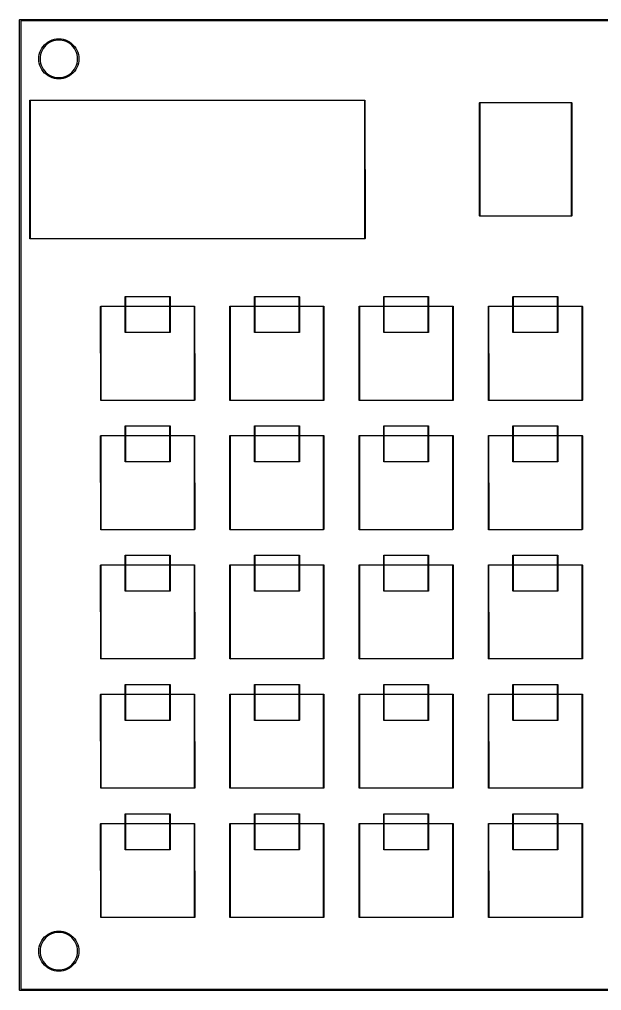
# Model space of a CAD drawing. Extents: x 20 to 201, y -170 to -20.
# Drawn here: x 20.4 to 110.5, y -169.8 to -19.6 of the extents above; entities that cross this region are included whole.
import ezdxf

# ---------------------------------------------------------------- set-up
doc = ezdxf.new("R2010")
doc.units = 0
doc.layers.add('BLACK', color=7, linetype='CONTINUOUS')

msp = doc.modelspace()

# ---------------------------------------------------------------- linework, layer by layer
at = {"layer": 'BLACK', "linetype": 'CONTINUOUS'}
for p, q in [((20.4, -19.67), (20.401921, -19.650491)), ((20.401921, -169.650491), (20.4, -19.67)), ((20.401921, -19.650491), (20.416853, -19.614443)), ((20.416853, -19.614443), (20.444443, -19.586853)), ((20.444443, -19.586853), (20.480491, -19.571921)), ((20.480491, -19.571921), (200.5, -19.57)), ((200.400001, -19.76808), (20.59808, -19.769998)), ((20.59808, -19.769998), (20.599998, -169.571919)), ((23.706997, -24.32496), (23.875155, -24.020701)), ((23.875155, -24.020701), (24.076322, -23.737182)), ((24.274706, -23.802757), (24.072979, -24.073723)), ((24.076322, -23.737182), (24.307969, -23.477969)), ((24.506526, -23.557041), (24.274706, -23.802757)), ((24.307969, -23.477969), (24.567182, -23.246322)), ((24.765305, -23.3399), (24.506526, -23.557041)), ((24.567182, -23.246322), (24.850701, -23.045155)), ((25.047542, -23.15427), (24.765305, -23.3399)), ((24.850701, -23.045155), (25.15496, -22.876997)), ((25.349422, -23.00266), (25.047542, -23.15427)), ((25.15496, -22.876997), (25.476135, -22.743962)), ((25.666861, -22.887122), (25.349422, -23.00266)), ((25.476135, -22.743962), (25.810185, -22.647723)), ((25.995567, -22.809217), (25.666861, -22.887122)), ((25.810185, -22.647723), (26.15291, -22.589492)), ((26.331094, -22.77), (25.995567, -22.809217)), ((26.15291, -22.589492), (26.5, -22.57)), ((26.668906, -22.77), (26.331094, -22.77)), ((26.5, -22.57), (26.84709, -22.589492)), ((27.004433, -22.809217), (26.668906, -22.77)), ((26.84709, -22.589492), (27.189815, -22.647723)), ((27.333139, -22.887122), (27.004433, -22.809217)), ((27.189815, -22.647723), (27.523865, -22.743962)), ((27.650578, -23.00266), (27.333139, -22.887122)), ((27.523865, -22.743962), (27.84504, -22.876997)), ((27.952458, -23.15427), (27.650578, -23.00266)), ((27.84504, -22.876997), (28.149299, -23.045155)), ((28.234695, -23.3399), (27.952458, -23.15427)), ((28.149299, -23.045155), (28.432818, -23.246322)), ((28.493474, -23.557041), (28.234695, -23.3399)), ((28.432818, -23.246322), (28.692031, -23.477969)), ((28.725294, -23.802757), (28.493474, -23.557041)), ((28.692031, -23.477969), (28.923678, -23.737182)), ((28.927021, -24.073723), (28.725294, -23.802757)), ((28.923678, -23.737182), (29.124845, -24.020701)), ((29.124845, -24.020701), (29.293003, -24.32496)), ((23.4, -25.67), (23.419492, -25.32291)), ((23.419492, -25.32291), (23.477723, -24.980185)), ((23.477723, -24.980185), (23.573962, -24.646135)), ((23.573962, -24.646135), (23.706997, -24.32496)), ((23.614727, -25.33276), (23.595085, -25.67)), ((23.673387, -25.00008), (23.614727, -25.33276)), ((23.770273, -24.676461), (23.673387, -25.00008)), ((23.904073, -24.366277), (23.770273, -24.676461)), ((24.072979, -24.073723), (23.904073, -24.366277)), ((29.095927, -24.366277), (28.927021, -24.073723)), ((29.229727, -24.676461), (29.095927, -24.366277)), ((29.326613, -25.00008), (29.229727, -24.676461)), ((29.293003, -24.32496), (29.426038, -24.646135)), ((29.385273, -25.33276), (29.326613, -25.00008)), ((29.404915, -25.67), (29.385273, -25.33276)), ((29.426038, -24.646135), (29.522277, -24.980185)), ((29.522277, -24.980185), (29.580508, -25.32291)), ((29.580508, -25.32291), (29.6, -25.67)), ((23.419492, -26.01709), (23.4, -25.67)), ((23.477723, -26.359815), (23.419492, -26.01709)), ((23.573962, -26.693865), (23.477723, -26.359815)), ((23.706997, -27.01504), (23.573962, -26.693865)), ((23.595085, -25.67), (23.614727, -26.00724)), ((23.614727, -26.00724), (23.673387, -26.33992)), ((23.673387, -26.33992), (23.770273, -26.663539)), ((23.875155, -27.319299), (23.706997, -27.01504)), ((23.770273, -26.663539), (23.904073, -26.973723)), ((23.904073, -26.973723), (24.072979, -27.266277)), ((28.927021, -27.266277), (29.095927, -26.973723)), ((29.095927, -26.973723), (29.229727, -26.663539)), ((29.293003, -27.01504), (29.124845, -27.319299)), ((29.229727, -26.663539), (29.326613, -26.33992)), ((29.426038, -26.693865), (29.293003, -27.01504)), ((29.326613, -26.33992), (29.385273, -26.00724)), ((29.385273, -26.00724), (29.404915, -25.67)), ((29.522277, -26.359815), (29.426038, -26.693865)), ((29.580508, -26.01709), (29.522277, -26.359815)), ((29.6, -25.67), (29.580508, -26.01709)), ((24.076322, -27.602818), (23.875155, -27.319299)), ((24.072979, -27.266277), (24.274706, -27.537243)), ((24.307969, -27.862031), (24.076322, -27.602818)), ((24.274706, -27.537243), (24.506526, -27.782959)), ((24.567182, -28.093678), (24.307969, -27.862031)), ((24.506526, -27.782959), (24.765305, -28.0001)), ((24.850701, -28.294845), (24.567182, -28.093678)), ((24.765305, -28.0001), (25.047542, -28.18573)), ((25.15496, -28.463003), (24.850701, -28.294845)), ((25.047542, -28.18573), (25.349422, -28.33734)), ((25.476135, -28.596038), (25.15496, -28.463003)), ((25.349422, -28.33734), (25.666861, -28.452878)), ((25.666861, -28.452878), (25.995567, -28.530783)), ((25.995567, -28.530783), (26.331094, -28.57)), ((26.668906, -28.57), (27.004433, -28.530783)), ((27.004433, -28.530783), (27.333139, -28.452878)), ((27.333139, -28.452878), (27.650578, -28.33734)), ((27.84504, -28.463003), (27.523865, -28.596038)), ((27.650578, -28.33734), (27.952458, -28.18573)), ((28.149299, -28.294845), (27.84504, -28.463003)), ((27.952458, -28.18573), (28.234695, -28.0001)), ((28.432818, -28.093678), (28.149299, -28.294845)), ((28.234695, -28.0001), (28.493474, -27.782959)), ((28.692031, -27.862031), (28.432818, -28.093678)), ((28.493474, -27.782959), (28.725294, -27.537243)), ((28.923678, -27.602818), (28.692031, -27.862031)), ((28.725294, -27.537243), (28.927021, -27.266277)), ((29.124845, -27.319299), (28.923678, -27.602818)), ((25.810185, -28.692277), (25.476135, -28.596038)), ((26.15291, -28.750508), (25.810185, -28.692277)), ((26.5, -28.77), (26.15291, -28.750508)), ((26.331094, -28.57), (26.668906, -28.57)), ((26.84709, -28.750508), (26.5, -28.77)), ((27.189815, -28.692277), (26.84709, -28.750508)), ((27.523865, -28.596038), (27.189815, -28.692277)), ((22.035, -32.07), (22.036903, -32.060433)), ((22.036903, -53.479567), (22.035, -32.07)), ((22.036903, -32.060433), (22.050433, -32.046903)), ((22.050433, -32.046903), (73.86, -32.045)), ((73.835002, -32.093098), (22.0831, -32.094999)), ((22.0831, -32.094999), (22.084997, -53.446901)), ((73.836899, -53.445), (73.835002, -32.093098)), ((73.86, -32.045), (73.869567, -32.046903)), ((73.869567, -32.046903), (73.883097, -32.060433)), ((73.883097, -32.060433), (73.885, -53.47)), ((91.625, -32.46), (91.626903, -32.450433)), ((91.626903, -49.969567), (91.625, -32.46)), ((91.626903, -32.450433), (91.640433, -32.436903)), ((91.640433, -32.436903), (105.85, -32.435)), ((105.825002, -32.483101), (91.6731, -32.484996)), ((91.6731, -32.484996), (91.674997, -49.936898)), ((105.826899, -49.935003), (105.825002, -32.483101)), ((105.85, -32.435), (105.859567, -32.436903)), ((105.859567, -32.436903), (105.873097, -32.450433)), ((105.873097, -32.450433), (105.875, -49.96)), ((91.640433, -49.983097), (91.626903, -49.969567)), ((91.65, -49.985), (91.640433, -49.983097)), ((105.859567, -49.983097), (91.65, -49.985)), ((91.674997, -49.936898), (105.826899, -49.935003)), ((105.873097, -49.969567), (105.859567, -49.983097)), ((105.875, -49.96), (105.873097, -49.969567)), ((22.050433, -53.493097), (22.036903, -53.479567)), ((22.06, -53.495), (22.050433, -53.493097)), ((73.869567, -53.493097), (22.06, -53.495)), ((22.084997, -53.446901), (73.836899, -53.445)), ((73.883097, -53.479567), (73.869567, -53.493097)), ((73.885, -53.47), (73.883097, -53.479567)), ((36.775, -62.46), (36.776903, -62.450433)), ((36.775509, -63.936406), (36.775, -62.46)), ((36.776903, -62.450433), (36.790433, -62.436903)), ((36.790433, -62.436903), (43.7, -62.435)), ((43.675007, -62.483106), (36.823108, -62.484993)), ((36.823108, -62.484993), (36.82361, -63.9364)), ((43.675509, -63.935501), (43.675007, -62.483106)), ((43.7, -62.435), (43.709567, -62.436903)), ((43.709567, -62.436903), (43.723097, -62.450433)), ((43.723097, -62.450433), (43.723609, -63.935495)), ((56.775, -62.46), (56.776903, -62.450433)), ((56.775509, -63.936406), (56.775, -62.46)), ((56.776903, -62.450433), (56.790433, -62.436903)), ((56.790433, -62.436903), (63.7, -62.435)), ((63.675007, -62.483106), (56.823108, -62.484993)), ((56.823108, -62.484993), (56.82361, -63.9364)), ((63.675509, -63.935501), (63.675007, -62.483106)), ((63.7, -62.435), (63.709567, -62.436903)), ((63.709567, -62.436903), (63.723097, -62.450433)), ((63.723097, -62.450433), (63.723609, -63.935495)), ((76.775, -62.46), (76.776903, -62.450433)), ((76.775509, -63.936406), (76.775, -62.46)), ((76.776903, -62.450433), (76.790433, -62.436903)), ((76.790433, -62.436903), (83.7, -62.435)), ((83.675007, -62.483106), (76.823108, -62.484993)), ((76.823108, -62.484993), (76.82361, -63.9364)), ((83.675509, -63.935501), (83.675007, -62.483106)), ((83.7, -62.435), (83.709567, -62.436903)), ((83.709567, -62.436903), (83.723097, -62.450433)), ((83.723097, -62.450433), (83.723609, -63.935495)), ((96.775, -62.46), (96.776903, -62.450433)), ((96.775509, -63.936406), (96.775, -62.46)), ((96.776903, -62.450433), (96.790433, -62.436903)), ((96.790433, -62.436903), (103.7, -62.435)), ((103.675007, -62.483106), (96.823108, -62.484993)), ((96.823108, -62.484993), (96.82361, -63.9364)), ((103.675509, -63.935501), (103.675007, -62.483106)), ((103.7, -62.435), (103.709567, -62.436903)), ((103.709567, -62.436903), (103.723097, -62.450433)), ((103.723097, -62.450433), (103.723609, -63.935495)), ((32.975, -63.96), (32.976903, -63.950433)), ((32.976903, -78.469567), (32.975, -63.96)), ((32.976903, -63.950433), (32.990433, -63.936903)), ((32.990433, -63.936903), (36.775509, -63.936406)), ((36.775526, -63.984504), (33.023101, -63.984996)), ((33.023101, -63.984996), (33.024996, -78.436898)), ((36.776903, -67.969567), (36.775526, -63.984504)), ((36.82361, -63.9364), (43.675509, -63.935501)), ((43.675526, -63.983599), (36.823626, -63.984498)), ((36.823626, -63.984498), (36.824992, -67.936893)), ((43.676891, -67.935006), (43.675526, -63.983599)), ((43.723609, -63.935495), (47.5, -63.935)), ((47.475003, -63.983101), (43.723626, -63.983593)), ((43.723626, -63.983593), (43.725, -67.96)), ((47.476898, -78.435003), (47.475003, -63.983101)), ((47.5, -63.935), (47.509567, -63.936903)), ((47.509567, -63.936903), (47.523097, -63.950433)), ((47.523097, -63.950433), (47.525, -78.46)), ((52.975, -63.96), (52.976903, -63.950433)), ((52.976903, -78.469567), (52.975, -63.96)), ((52.976903, -63.950433), (52.990433, -63.936903)), ((52.990433, -63.936903), (56.775509, -63.936406)), ((56.775526, -63.984504), (53.023101, -63.984996)), ((53.023101, -63.984996), (53.024996, -78.436898)), ((56.776903, -67.969567), (56.775526, -63.984504)), ((56.82361, -63.9364), (63.675509, -63.935501)), ((63.675526, -63.983599), (56.823626, -63.984498)), ((56.823626, -63.984498), (56.824992, -67.936893)), ((63.676891, -67.935006), (63.675526, -63.983599)), ((63.723609, -63.935495), (67.5, -63.935)), ((67.475003, -63.983101), (63.723626, -63.983593)), ((63.723626, -63.983593), (63.725, -67.96)), ((67.476898, -78.435003), (67.475003, -63.983101)), ((67.5, -63.935), (67.509567, -63.936903)), ((67.509567, -63.936903), (67.523097, -63.950433)), ((67.523097, -63.950433), (67.525, -78.46)), ((72.975, -63.96), (72.976903, -63.950433)), ((72.976903, -78.469567), (72.975, -63.96)), ((72.976903, -63.950433), (72.990433, -63.936903)), ((72.990433, -63.936903), (76.775509, -63.936406)), ((76.775526, -63.984504), (73.023101, -63.984996)), ((73.023101, -63.984996), (73.024996, -78.436898)), ((76.776903, -67.969567), (76.775526, -63.984504)), ((76.82361, -63.9364), (83.675509, -63.935501)), ((83.675526, -63.983599), (76.823626, -63.984498)), ((76.823626, -63.984498), (76.824992, -67.936893)), ((83.676891, -67.935006), (83.675526, -63.983599)), ((83.723609, -63.935495), (87.5, -63.935)), ((87.475003, -63.983101), (83.723626, -63.983593)), ((83.723626, -63.983593), (83.725, -67.96)), ((87.476898, -78.435003), (87.475003, -63.983101)), ((87.5, -63.935), (87.509567, -63.936903)), ((87.509567, -63.936903), (87.523097, -63.950433)), ((87.523097, -63.950433), (87.525, -78.46)), ((92.975, -63.96), (92.976903, -63.950433)), ((92.976903, -78.469567), (92.975, -63.96)), ((92.976903, -63.950433), (92.990433, -63.936903)), ((92.990433, -63.936903), (96.775509, -63.936406)), ((96.775526, -63.984504), (93.023101, -63.984996)), ((93.023101, -63.984996), (93.024996, -78.436898)), ((96.776903, -67.969567), (96.775526, -63.984504)), ((96.82361, -63.9364), (103.675509, -63.935501)), ((103.675526, -63.983599), (96.823626, -63.984498)), ((96.823626, -63.984498), (96.824992, -67.936893)), ((103.676891, -67.935006), (103.675526, -63.983599)), ((103.723609, -63.935495), (107.5, -63.935)), ((107.475003, -63.983101), (103.723626, -63.983593)), ((103.723626, -63.983593), (103.725, -67.96)), ((107.476898, -78.435003), (107.475003, -63.983101)), ((107.5, -63.935), (107.509567, -63.936903)), ((107.509567, -63.936903), (107.523097, -63.950433)), ((107.523097, -63.950433), (107.525, -78.46)), ((36.790433, -67.983097), (36.776903, -67.969567)), ((36.8, -67.985), (36.790433, -67.983097)), ((43.709567, -67.983097), (36.8, -67.985)), ((36.824992, -67.936893), (43.676891, -67.935006)), ((43.723097, -67.969567), (43.709567, -67.983097)), ((43.725, -67.96), (43.723097, -67.969567)), ((56.790433, -67.983097), (56.776903, -67.969567)), ((56.8, -67.985), (56.790433, -67.983097)), ((63.709567, -67.983097), (56.8, -67.985)), ((56.824992, -67.936893), (63.676891, -67.935006)), ((63.723097, -67.969567), (63.709567, -67.983097)), ((63.725, -67.96), (63.723097, -67.969567)), ((76.790433, -67.983097), (76.776903, -67.969567)), ((76.8, -67.985), (76.790433, -67.983097)), ((83.709567, -67.983097), (76.8, -67.985)), ((76.824992, -67.936893), (83.676891, -67.935006)), ((83.723097, -67.969567), (83.709567, -67.983097)), ((83.725, -67.96), (83.723097, -67.969567)), ((96.790433, -67.983097), (96.776903, -67.969567)), ((96.8, -67.985), (96.790433, -67.983097)), ((103.709567, -67.983097), (96.8, -67.985)), ((96.824992, -67.936893), (103.676891, -67.935006)), ((103.723097, -67.969567), (103.709567, -67.983097)), ((103.725, -67.96), (103.723097, -67.969567)), ((32.990433, -78.483097), (32.976903, -78.469567)), ((33, -78.485), (32.990433, -78.483097)), ((47.509567, -78.483097), (33, -78.485)), ((33.024996, -78.436898), (47.476898, -78.435003)), ((47.523097, -78.469567), (47.509567, -78.483097)), ((47.525, -78.46), (47.523097, -78.469567)), ((52.990433, -78.483097), (52.976903, -78.469567)), ((53, -78.485), (52.990433, -78.483097)), ((67.509567, -78.483097), (53, -78.485)), ((53.024996, -78.436898), (67.476898, -78.435003)), ((67.523097, -78.469567), (67.509567, -78.483097)), ((67.525, -78.46), (67.523097, -78.469567)), ((72.990433, -78.483097), (72.976903, -78.469567)), ((73, -78.485), (72.990433, -78.483097)), ((87.509567, -78.483097), (73, -78.485)), ((73.024996, -78.436898), (87.476898, -78.435003)), ((87.523097, -78.469567), (87.509567, -78.483097)), ((87.525, -78.46), (87.523097, -78.469567)), ((92.990433, -78.483097), (92.976903, -78.469567)), ((93, -78.485), (92.990433, -78.483097)), ((107.509567, -78.483097), (93, -78.485)), ((93.024996, -78.436898), (107.476898, -78.435003)), ((107.523097, -78.469567), (107.509567, -78.483097)), ((107.525, -78.46), (107.523097, -78.469567)), ((36.775, -82.46), (36.776903, -82.450433)), ((36.775509, -83.936406), (36.775, -82.46)), ((36.776903, -82.450433), (36.790433, -82.436903)), ((36.790433, -82.436903), (43.7, -82.435)), ((43.675007, -82.483106), (36.823108, -82.484993)), ((36.823108, -82.484993), (36.82361, -83.9364)), ((43.675509, -83.935501), (43.675007, -82.483106)), ((43.7, -82.435), (43.709567, -82.436903)), ((43.709567, -82.436903), (43.723097, -82.450433)), ((43.723097, -82.450433), (43.723609, -83.935495)), ((56.775, -82.46), (56.776903, -82.450433)), ((56.775509, -83.936406), (56.775, -82.46)), ((56.776903, -82.450433), (56.790433, -82.436903)), ((56.790433, -82.436903), (63.7, -82.435)), ((63.675007, -82.483106), (56.823108, -82.484993)), ((56.823108, -82.484993), (56.82361, -83.9364)), ((63.675509, -83.935501), (63.675007, -82.483106)), ((63.7, -82.435), (63.709567, -82.436903)), ((63.709567, -82.436903), (63.723097, -82.450433)), ((63.723097, -82.450433), (63.723609, -83.935495)), ((76.775, -82.46), (76.776903, -82.450433)), ((76.775509, -83.936406), (76.775, -82.46)), ((76.776903, -82.450433), (76.790433, -82.436903)), ((76.790433, -82.436903), (83.7, -82.435)), ((83.675007, -82.483106), (76.823108, -82.484993)), ((76.823108, -82.484993), (76.82361, -83.9364)), ((83.675509, -83.935501), (83.675007, -82.483106)), ((83.7, -82.435), (83.709567, -82.436903)), ((83.709567, -82.436903), (83.723097, -82.450433)), ((83.723097, -82.450433), (83.723609, -83.935495)), ((96.775, -82.46), (96.776903, -82.450433)), ((96.775509, -83.936406), (96.775, -82.46)), ((96.776903, -82.450433), (96.790433, -82.436903)), ((96.790433, -82.436903), (103.7, -82.435)), ((103.675007, -82.483106), (96.823108, -82.484993)), ((96.823108, -82.484993), (96.82361, -83.9364)), ((103.675509, -83.935501), (103.675007, -82.483106)), ((103.7, -82.435), (103.709567, -82.436903)), ((103.709567, -82.436903), (103.723097, -82.450433)), ((103.723097, -82.450433), (103.723609, -83.935495)), ((32.975, -83.96), (32.976903, -83.950433)), ((32.976903, -98.469567), (32.975, -83.96)), ((32.976903, -83.950433), (32.990433, -83.936903)), ((32.990433, -83.936903), (36.775509, -83.936406)), ((36.775526, -83.984504), (33.023101, -83.984996)), ((33.023101, -83.984996), (33.024996, -98.436898)), ((36.776903, -87.969567), (36.775526, -83.984504)), ((36.82361, -83.9364), (43.675509, -83.935501)), ((43.675526, -83.983599), (36.823626, -83.984498)), ((36.823626, -83.984498), (36.824992, -87.936893)), ((43.676891, -87.935006), (43.675526, -83.983599)), ((43.723609, -83.935495), (47.5, -83.935)), ((47.475003, -83.983101), (43.723626, -83.983593)), ((43.723626, -83.983593), (43.725, -87.96)), ((47.476898, -98.435003), (47.475003, -83.983101)), ((47.5, -83.935), (47.509567, -83.936903)), ((47.509567, -83.936903), (47.523097, -83.950433)), ((47.523097, -83.950433), (47.525, -98.46)), ((52.975, -83.96), (52.976903, -83.950433)), ((52.976903, -98.469567), (52.975, -83.96)), ((52.976903, -83.950433), (52.990433, -83.936903)), ((52.990433, -83.936903), (56.775509, -83.936406)), ((56.775526, -83.984504), (53.023101, -83.984996)), ((53.023101, -83.984996), (53.024996, -98.436898)), ((56.776903, -87.969567), (56.775526, -83.984504)), ((56.82361, -83.9364), (63.675509, -83.935501)), ((63.675526, -83.983599), (56.823626, -83.984498)), ((56.823626, -83.984498), (56.824992, -87.936893)), ((63.676891, -87.935006), (63.675526, -83.983599)), ((63.723609, -83.935495), (67.5, -83.935)), ((67.475003, -83.983101), (63.723626, -83.983593)), ((63.723626, -83.983593), (63.725, -87.96)), ((67.476898, -98.435003), (67.475003, -83.983101)), ((67.5, -83.935), (67.509567, -83.936903)), ((67.509567, -83.936903), (67.523097, -83.950433)), ((67.523097, -83.950433), (67.525, -98.46)), ((72.975, -83.96), (72.976903, -83.950433)), ((72.976903, -98.469567), (72.975, -83.96)), ((72.976903, -83.950433), (72.990433, -83.936903)), ((72.990433, -83.936903), (76.775509, -83.936406)), ((76.775526, -83.984504), (73.023101, -83.984996)), ((73.023101, -83.984996), (73.024996, -98.436898)), ((76.776903, -87.969567), (76.775526, -83.984504)), ((76.82361, -83.9364), (83.675509, -83.935501)), ((83.675526, -83.983599), (76.823626, -83.984498)), ((76.823626, -83.984498), (76.824992, -87.936893)), ((83.676891, -87.935006), (83.675526, -83.983599)), ((83.723609, -83.935495), (87.5, -83.935)), ((87.475003, -83.983101), (83.723626, -83.983593)), ((83.723626, -83.983593), (83.725, -87.96)), ((87.476898, -98.435003), (87.475003, -83.983101)), ((87.5, -83.935), (87.509567, -83.936903)), ((87.509567, -83.936903), (87.523097, -83.950433)), ((87.523097, -83.950433), (87.525, -98.46)), ((92.975, -83.96), (92.976903, -83.950433)), ((92.976903, -98.469567), (92.975, -83.96)), ((92.976903, -83.950433), (92.990433, -83.936903)), ((92.990433, -83.936903), (96.775509, -83.936406)), ((96.775526, -83.984504), (93.023101, -83.984996)), ((93.023101, -83.984996), (93.024996, -98.436898)), ((96.776903, -87.969567), (96.775526, -83.984504)), ((96.82361, -83.9364), (103.675509, -83.935501)), ((103.675526, -83.983599), (96.823626, -83.984498)), ((96.823626, -83.984498), (96.824992, -87.936893)), ((103.676891, -87.935006), (103.675526, -83.983599)), ((103.723609, -83.935495), (107.5, -83.935)), ((107.475003, -83.983101), (103.723626, -83.983593)), ((103.723626, -83.983593), (103.725, -87.96)), ((107.476898, -98.435003), (107.475003, -83.983101)), ((107.5, -83.935), (107.509567, -83.936903)), ((107.509567, -83.936903), (107.523097, -83.950433)), ((107.523097, -83.950433), (107.525, -98.46)), ((36.790433, -87.983097), (36.776903, -87.969567)), ((36.8, -87.985), (36.790433, -87.983097)), ((43.709567, -87.983097), (36.8, -87.985)), ((36.824992, -87.936893), (43.676891, -87.935006)), ((43.723097, -87.969567), (43.709567, -87.983097)), ((43.725, -87.96), (43.723097, -87.969567)), ((56.790433, -87.983097), (56.776903, -87.969567)), ((56.8, -87.985), (56.790433, -87.983097)), ((63.709567, -87.983097), (56.8, -87.985)), ((56.824992, -87.936893), (63.676891, -87.935006)), ((63.723097, -87.969567), (63.709567, -87.983097)), ((63.725, -87.96), (63.723097, -87.969567)), ((76.790433, -87.983097), (76.776903, -87.969567)), ((76.8, -87.985), (76.790433, -87.983097)), ((83.709567, -87.983097), (76.8, -87.985)), ((76.824992, -87.936893), (83.676891, -87.935006)), ((83.723097, -87.969567), (83.709567, -87.983097)), ((83.725, -87.96), (83.723097, -87.969567)), ((96.790433, -87.983097), (96.776903, -87.969567)), ((96.8, -87.985), (96.790433, -87.983097)), ((103.709567, -87.983097), (96.8, -87.985)), ((96.824992, -87.936893), (103.676891, -87.935006)), ((103.723097, -87.969567), (103.709567, -87.983097)), ((103.725, -87.96), (103.723097, -87.969567)), ((32.990433, -98.483097), (32.976903, -98.469567)), ((33, -98.485), (32.990433, -98.483097)), ((47.509567, -98.483097), (33, -98.485)), ((33.024996, -98.436898), (47.476898, -98.435003)), ((47.523097, -98.469567), (47.509567, -98.483097)), ((47.525, -98.46), (47.523097, -98.469567)), ((52.990433, -98.483097), (52.976903, -98.469567)), ((53, -98.485), (52.990433, -98.483097)), ((67.509567, -98.483097), (53, -98.485)), ((53.024996, -98.436898), (67.476898, -98.435003)), ((67.523097, -98.469567), (67.509567, -98.483097)), ((67.525, -98.46), (67.523097, -98.469567)), ((72.990433, -98.483097), (72.976903, -98.469567)), ((73, -98.485), (72.990433, -98.483097)), ((87.509567, -98.483097), (73, -98.485)), ((73.024996, -98.436898), (87.476898, -98.435003)), ((87.523097, -98.469567), (87.509567, -98.483097)), ((87.525, -98.46), (87.523097, -98.469567)), ((92.990433, -98.483097), (92.976903, -98.469567)), ((93, -98.485), (92.990433, -98.483097)), ((107.509567, -98.483097), (93, -98.485)), ((93.024996, -98.436898), (107.476898, -98.435003)), ((107.523097, -98.469567), (107.509567, -98.483097)), ((107.525, -98.46), (107.523097, -98.469567)), ((36.775, -102.46), (36.776903, -102.450433)), ((36.775509, -103.936406), (36.775, -102.46)), ((36.776903, -102.450433), (36.790433, -102.436903)), ((36.790433, -102.436903), (43.7, -102.435)), ((43.675007, -102.483106), (36.823108, -102.484993)), ((36.823108, -102.484993), (36.82361, -103.9364)), ((43.675509, -103.935501), (43.675007, -102.483106)), ((43.7, -102.435), (43.709567, -102.436903)), ((43.709567, -102.436903), (43.723097, -102.450433)), ((43.723097, -102.450433), (43.723609, -103.935495)), ((56.775, -102.46), (56.776903, -102.450433)), ((56.775509, -103.936406), (56.775, -102.46)), ((56.776903, -102.450433), (56.790433, -102.436903)), ((56.790433, -102.436903), (63.7, -102.435)), ((63.675007, -102.483106), (56.823108, -102.484993)), ((56.823108, -102.484993), (56.82361, -103.9364)), ((63.675509, -103.935501), (63.675007, -102.483106)), ((63.7, -102.435), (63.709567, -102.436903)), ((63.709567, -102.436903), (63.723097, -102.450433)), ((63.723097, -102.450433), (63.723609, -103.935495)), ((76.775, -102.46), (76.776903, -102.450433)), ((76.775509, -103.936406), (76.775, -102.46)), ((76.776903, -102.450433), (76.790433, -102.436903)), ((76.790433, -102.436903), (83.7, -102.435)), ((83.675007, -102.483106), (76.823108, -102.484993)), ((76.823108, -102.484993), (76.82361, -103.9364)), ((83.675509, -103.935501), (83.675007, -102.483106)), ((83.7, -102.435), (83.709567, -102.436903)), ((83.709567, -102.436903), (83.723097, -102.450433)), ((83.723097, -102.450433), (83.723609, -103.935495)), ((96.775, -102.46), (96.776903, -102.450433)), ((96.775509, -103.936406), (96.775, -102.46)), ((96.776903, -102.450433), (96.790433, -102.436903)), ((96.790433, -102.436903), (103.7, -102.435)), ((103.675007, -102.483106), (96.823108, -102.484993)), ((96.823108, -102.484993), (96.82361, -103.9364)), ((103.675509, -103.935501), (103.675007, -102.483106)), ((103.7, -102.435), (103.709567, -102.436903)), ((103.709567, -102.436903), (103.723097, -102.450433)), ((103.723097, -102.450433), (103.723609, -103.935495)), ((32.975, -103.96), (32.976903, -103.950433)), ((32.976903, -118.469567), (32.975, -103.96)), ((32.976903, -103.950433), (32.990433, -103.936903)), ((32.990433, -103.936903), (36.775509, -103.936406)), ((36.775526, -103.984504), (33.023101, -103.984996)), ((33.023101, -103.984996), (33.024996, -118.436898)), ((36.776903, -107.969567), (36.775526, -103.984504)), ((36.82361, -103.9364), (43.675509, -103.935501)), ((43.675526, -103.983599), (36.823626, -103.984498)), ((36.823626, -103.984498), (36.824992, -107.936893)), ((43.676891, -107.935006), (43.675526, -103.983599)), ((43.723609, -103.935495), (47.5, -103.935)), ((47.475003, -103.983101), (43.723626, -103.983593)), ((43.723626, -103.983593), (43.725, -107.96)), ((47.476898, -118.435003), (47.475003, -103.983101)), ((47.5, -103.935), (47.509567, -103.936903)), ((47.509567, -103.936903), (47.523097, -103.950433)), ((47.523097, -103.950433), (47.525, -118.46)), ((52.975, -103.96), (52.976903, -103.950433)), ((52.976903, -118.469567), (52.975, -103.96)), ((52.976903, -103.950433), (52.990433, -103.936903)), ((52.990433, -103.936903), (56.775509, -103.936406)), ((56.775526, -103.984504), (53.023101, -103.984996)), ((53.023101, -103.984996), (53.024996, -118.436898)), ((56.776903, -107.969567), (56.775526, -103.984504)), ((56.82361, -103.9364), (63.675509, -103.935501)), ((63.675526, -103.983599), (56.823626, -103.984498)), ((56.823626, -103.984498), (56.824992, -107.936893)), ((63.676891, -107.935006), (63.675526, -103.983599)), ((63.723609, -103.935495), (67.5, -103.935)), ((67.475003, -103.983101), (63.723626, -103.983593)), ((63.723626, -103.983593), (63.725, -107.96)), ((67.476898, -118.435003), (67.475003, -103.983101)), ((67.5, -103.935), (67.509567, -103.936903)), ((67.509567, -103.936903), (67.523097, -103.950433)), ((67.523097, -103.950433), (67.525, -118.46)), ((72.975, -103.96), (72.976903, -103.950433)), ((72.976903, -118.469567), (72.975, -103.96)), ((72.976903, -103.950433), (72.990433, -103.936903)), ((72.990433, -103.936903), (76.775509, -103.936406)), ((76.775526, -103.984504), (73.023101, -103.984996)), ((73.023101, -103.984996), (73.024996, -118.436898)), ((76.776903, -107.969567), (76.775526, -103.984504)), ((76.82361, -103.9364), (83.675509, -103.935501)), ((83.675526, -103.983599), (76.823626, -103.984498)), ((76.823626, -103.984498), (76.824992, -107.936893)), ((83.676891, -107.935006), (83.675526, -103.983599)), ((83.723609, -103.935495), (87.5, -103.935)), ((87.475003, -103.983101), (83.723626, -103.983593)), ((83.723626, -103.983593), (83.725, -107.96)), ((87.476898, -118.435003), (87.475003, -103.983101)), ((87.5, -103.935), (87.509567, -103.936903)), ((87.509567, -103.936903), (87.523097, -103.950433)), ((87.523097, -103.950433), (87.525, -118.46)), ((92.975, -103.96), (92.976903, -103.950433)), ((92.976903, -118.469567), (92.975, -103.96)), ((92.976903, -103.950433), (92.990433, -103.936903)), ((92.990433, -103.936903), (96.775509, -103.936406)), ((96.775526, -103.984504), (93.023101, -103.984996)), ((93.023101, -103.984996), (93.024996, -118.436898)), ((96.776903, -107.969567), (96.775526, -103.984504)), ((96.82361, -103.9364), (103.675509, -103.935501)), ((103.675526, -103.983599), (96.823626, -103.984498)), ((96.823626, -103.984498), (96.824992, -107.936893)), ((103.676891, -107.935006), (103.675526, -103.983599)), ((103.723609, -103.935495), (107.5, -103.935)), ((107.475003, -103.983101), (103.723626, -103.983593)), ((103.723626, -103.983593), (103.725, -107.96)), ((107.476898, -118.435003), (107.475003, -103.983101)), ((107.5, -103.935), (107.509567, -103.936903)), ((107.509567, -103.936903), (107.523097, -103.950433)), ((107.523097, -103.950433), (107.525, -118.46)), ((36.790433, -107.983097), (36.776903, -107.969567)), ((36.8, -107.985), (36.790433, -107.983097)), ((43.709567, -107.983097), (36.8, -107.985)), ((36.824992, -107.936893), (43.676891, -107.935006)), ((43.723097, -107.969567), (43.709567, -107.983097)), ((43.725, -107.96), (43.723097, -107.969567)), ((56.790433, -107.983097), (56.776903, -107.969567)), ((56.8, -107.985), (56.790433, -107.983097)), ((63.709567, -107.983097), (56.8, -107.985)), ((56.824992, -107.936893), (63.676891, -107.935006)), ((63.723097, -107.969567), (63.709567, -107.983097)), ((63.725, -107.96), (63.723097, -107.969567)), ((76.790433, -107.983097), (76.776903, -107.969567)), ((76.8, -107.985), (76.790433, -107.983097)), ((83.709567, -107.983097), (76.8, -107.985)), ((76.824992, -107.936893), (83.676891, -107.935006)), ((83.723097, -107.969567), (83.709567, -107.983097)), ((83.725, -107.96), (83.723097, -107.969567)), ((96.790433, -107.983097), (96.776903, -107.969567)), ((96.8, -107.985), (96.790433, -107.983097)), ((103.709567, -107.983097), (96.8, -107.985)), ((96.824992, -107.936893), (103.676891, -107.935006)), ((103.723097, -107.969567), (103.709567, -107.983097)), ((103.725, -107.96), (103.723097, -107.969567)), ((32.990433, -118.483097), (32.976903, -118.469567)), ((33, -118.485), (32.990433, -118.483097)), ((47.509567, -118.483097), (33, -118.485)), ((33.024996, -118.436898), (47.476898, -118.435003)), ((47.523097, -118.469567), (47.509567, -118.483097)), ((47.525, -118.46), (47.523097, -118.469567)), ((52.990433, -118.483097), (52.976903, -118.469567)), ((53, -118.485), (52.990433, -118.483097)), ((67.509567, -118.483097), (53, -118.485)), ((53.024996, -118.436898), (67.476898, -118.435003)), ((67.523097, -118.469567), (67.509567, -118.483097)), ((67.525, -118.46), (67.523097, -118.469567)), ((72.990433, -118.483097), (72.976903, -118.469567)), ((73, -118.485), (72.990433, -118.483097)), ((87.509567, -118.483097), (73, -118.485)), ((73.024996, -118.436898), (87.476898, -118.435003)), ((87.523097, -118.469567), (87.509567, -118.483097)), ((87.525, -118.46), (87.523097, -118.469567)), ((92.990433, -118.483097), (92.976903, -118.469567)), ((93, -118.485), (92.990433, -118.483097)), ((107.509567, -118.483097), (93, -118.485)), ((93.024996, -118.436898), (107.476898, -118.435003)), ((107.523097, -118.469567), (107.509567, -118.483097)), ((107.525, -118.46), (107.523097, -118.469567)), ((36.775, -122.46), (36.776903, -122.450433)), ((36.775509, -123.936406), (36.775, -122.46)), ((36.776903, -122.450433), (36.790433, -122.436903)), ((36.790433, -122.436903), (43.7, -122.435)), ((43.675007, -122.483106), (36.823108, -122.484993)), ((36.823108, -122.484993), (36.82361, -123.9364)), ((43.675509, -123.935501), (43.675007, -122.483106)), ((43.7, -122.435), (43.709567, -122.436903)), ((43.709567, -122.436903), (43.723097, -122.450433)), ((43.723097, -122.450433), (43.723609, -123.935495)), ((56.775, -122.46), (56.776903, -122.450433)), ((56.775509, -123.936406), (56.775, -122.46)), ((56.776903, -122.450433), (56.790433, -122.436903)), ((56.790433, -122.436903), (63.7, -122.435)), ((63.675007, -122.483106), (56.823108, -122.484993)), ((56.823108, -122.484993), (56.82361, -123.9364)), ((63.675509, -123.935501), (63.675007, -122.483106)), ((63.7, -122.435), (63.709567, -122.436903)), ((63.709567, -122.436903), (63.723097, -122.450433)), ((63.723097, -122.450433), (63.723609, -123.935495)), ((76.775, -122.46), (76.776903, -122.450433)), ((76.775509, -123.936406), (76.775, -122.46)), ((76.776903, -122.450433), (76.790433, -122.436903)), ((76.790433, -122.436903), (83.7, -122.435)), ((83.675007, -122.483106), (76.823108, -122.484993)), ((76.823108, -122.484993), (76.82361, -123.9364)), ((83.675509, -123.935501), (83.675007, -122.483106)), ((83.7, -122.435), (83.709567, -122.436903)), ((83.709567, -122.436903), (83.723097, -122.450433)), ((83.723097, -122.450433), (83.723609, -123.935495)), ((96.775, -122.46), (96.776903, -122.450433)), ((96.775509, -123.936406), (96.775, -122.46)), ((96.776903, -122.450433), (96.790433, -122.436903)), ((96.790433, -122.436903), (103.7, -122.435)), ((103.675007, -122.483106), (96.823108, -122.484993)), ((96.823108, -122.484993), (96.82361, -123.9364)), ((103.675509, -123.935501), (103.675007, -122.483106)), ((103.7, -122.435), (103.709567, -122.436903)), ((103.709567, -122.436903), (103.723097, -122.450433)), ((103.723097, -122.450433), (103.723609, -123.935495)), ((32.975, -123.96), (32.976903, -123.950433)), ((32.976903, -138.469567), (32.975, -123.96)), ((32.976903, -123.950433), (32.990433, -123.936903)), ((32.990433, -123.936903), (36.775509, -123.936406)), ((36.775526, -123.984504), (33.023101, -123.984996)), ((33.023101, -123.984996), (33.024996, -138.436898)), ((36.776903, -127.969567), (36.775526, -123.984504)), ((36.82361, -123.9364), (43.675509, -123.935501)), ((43.675526, -123.983599), (36.823626, -123.984498)), ((36.823626, -123.984498), (36.824992, -127.936893)), ((43.676891, -127.935006), (43.675526, -123.983599)), ((43.723609, -123.935495), (47.5, -123.935)), ((47.475003, -123.983101), (43.723626, -123.983593)), ((43.723626, -123.983593), (43.725, -127.96)), ((47.476898, -138.435003), (47.475003, -123.983101)), ((47.5, -123.935), (47.509567, -123.936903)), ((47.509567, -123.936903), (47.523097, -123.950433)), ((47.523097, -123.950433), (47.525, -138.46)), ((52.975, -123.96), (52.976903, -123.950433)), ((52.976903, -138.469567), (52.975, -123.96)), ((52.976903, -123.950433), (52.990433, -123.936903)), ((52.990433, -123.936903), (56.775509, -123.936406)), ((56.775526, -123.984504), (53.023101, -123.984996)), ((53.023101, -123.984996), (53.024996, -138.436898)), ((56.776903, -127.969567), (56.775526, -123.984504)), ((56.82361, -123.9364), (63.675509, -123.935501)), ((63.675526, -123.983599), (56.823626, -123.984498)), ((56.823626, -123.984498), (56.824992, -127.936893)), ((63.676891, -127.935006), (63.675526, -123.983599)), ((63.723609, -123.935495), (67.5, -123.935)), ((67.475003, -123.983101), (63.723626, -123.983593)), ((63.723626, -123.983593), (63.725, -127.96)), ((67.476898, -138.435003), (67.475003, -123.983101)), ((67.5, -123.935), (67.509567, -123.936903)), ((67.509567, -123.936903), (67.523097, -123.950433)), ((67.523097, -123.950433), (67.525, -138.46)), ((72.975, -123.96), (72.976903, -123.950433)), ((72.976903, -138.469567), (72.975, -123.96)), ((72.976903, -123.950433), (72.990433, -123.936903)), ((72.990433, -123.936903), (76.775509, -123.936406)), ((76.775526, -123.984504), (73.023101, -123.984996)), ((73.023101, -123.984996), (73.024996, -138.436898)), ((76.776903, -127.969567), (76.775526, -123.984504)), ((76.82361, -123.9364), (83.675509, -123.935501)), ((83.675526, -123.983599), (76.823626, -123.984498)), ((76.823626, -123.984498), (76.824992, -127.936893)), ((83.676891, -127.935006), (83.675526, -123.983599)), ((83.723609, -123.935495), (87.5, -123.935)), ((87.475003, -123.983101), (83.723626, -123.983593)), ((83.723626, -123.983593), (83.725, -127.96)), ((87.476898, -138.435003), (87.475003, -123.983101)), ((87.5, -123.935), (87.509567, -123.936903)), ((87.509567, -123.936903), (87.523097, -123.950433)), ((87.523097, -123.950433), (87.525, -138.46)), ((92.975, -123.96), (92.976903, -123.950433)), ((92.976903, -138.469567), (92.975, -123.96)), ((92.976903, -123.950433), (92.990433, -123.936903)), ((92.990433, -123.936903), (96.775509, -123.936406)), ((96.775526, -123.984504), (93.023101, -123.984996)), ((93.023101, -123.984996), (93.024996, -138.436898)), ((96.776903, -127.969567), (96.775526, -123.984504)), ((96.82361, -123.9364), (103.675509, -123.935501)), ((103.675526, -123.983599), (96.823626, -123.984498)), ((96.823626, -123.984498), (96.824992, -127.936893)), ((103.676891, -127.935006), (103.675526, -123.983599)), ((103.723609, -123.935495), (107.5, -123.935)), ((107.475003, -123.983101), (103.723626, -123.983593)), ((103.723626, -123.983593), (103.725, -127.96)), ((107.476898, -138.435003), (107.475003, -123.983101)), ((107.5, -123.935), (107.509567, -123.936903)), ((107.509567, -123.936903), (107.523097, -123.950433)), ((107.523097, -123.950433), (107.525, -138.46)), ((36.790433, -127.983097), (36.776903, -127.969567)), ((36.8, -127.985), (36.790433, -127.983097)), ((43.709567, -127.983097), (36.8, -127.985)), ((36.824992, -127.936893), (43.676891, -127.935006)), ((43.723097, -127.969567), (43.709567, -127.983097)), ((43.725, -127.96), (43.723097, -127.969567)), ((56.790433, -127.983097), (56.776903, -127.969567)), ((56.8, -127.985), (56.790433, -127.983097)), ((63.709567, -127.983097), (56.8, -127.985)), ((56.824992, -127.936893), (63.676891, -127.935006)), ((63.723097, -127.969567), (63.709567, -127.983097)), ((63.725, -127.96), (63.723097, -127.969567)), ((76.790433, -127.983097), (76.776903, -127.969567)), ((76.8, -127.985), (76.790433, -127.983097)), ((83.709567, -127.983097), (76.8, -127.985)), ((76.824992, -127.936893), (83.676891, -127.935006)), ((83.723097, -127.969567), (83.709567, -127.983097)), ((83.725, -127.96), (83.723097, -127.969567)), ((96.790433, -127.983097), (96.776903, -127.969567)), ((96.8, -127.985), (96.790433, -127.983097)), ((103.709567, -127.983097), (96.8, -127.985)), ((96.824992, -127.936893), (103.676891, -127.935006)), ((103.723097, -127.969567), (103.709567, -127.983097)), ((103.725, -127.96), (103.723097, -127.969567)), ((32.990433, -138.483097), (32.976903, -138.469567)), ((33, -138.485), (32.990433, -138.483097)), ((47.509567, -138.483097), (33, -138.485)), ((33.024996, -138.436898), (47.476898, -138.435003)), ((47.523097, -138.469567), (47.509567, -138.483097)), ((47.525, -138.46), (47.523097, -138.469567)), ((52.990433, -138.483097), (52.976903, -138.469567)), ((53, -138.485), (52.990433, -138.483097)), ((67.509567, -138.483097), (53, -138.485)), ((53.024996, -138.436898), (67.476898, -138.435003)), ((67.523097, -138.469567), (67.509567, -138.483097)), ((67.525, -138.46), (67.523097, -138.469567)), ((72.990433, -138.483097), (72.976903, -138.469567)), ((73, -138.485), (72.990433, -138.483097)), ((87.509567, -138.483097), (73, -138.485)), ((73.024996, -138.436898), (87.476898, -138.435003)), ((87.523097, -138.469567), (87.509567, -138.483097)), ((87.525, -138.46), (87.523097, -138.469567)), ((92.990433, -138.483097), (92.976903, -138.469567)), ((93, -138.485), (92.990433, -138.483097)), ((107.509567, -138.483097), (93, -138.485)), ((93.024996, -138.436898), (107.476898, -138.435003)), ((107.523097, -138.469567), (107.509567, -138.483097)), ((107.525, -138.46), (107.523097, -138.469567)), ((36.775, -142.46), (36.776903, -142.450433)), ((36.775509, -143.936406), (36.775, -142.46)), ((36.776903, -142.450433), (36.790433, -142.436903)), ((36.790433, -142.436903), (43.7, -142.435)), ((43.675007, -142.483106), (36.823108, -142.484993)), ((36.823108, -142.484993), (36.82361, -143.9364)), ((43.675509, -143.935501), (43.675007, -142.483106)), ((43.7, -142.435), (43.709567, -142.436903)), ((43.709567, -142.436903), (43.723097, -142.450433)), ((43.723097, -142.450433), (43.723609, -143.935495)), ((56.775, -142.46), (56.776903, -142.450433)), ((56.775509, -143.936406), (56.775, -142.46)), ((56.776903, -142.450433), (56.790433, -142.436903)), ((56.790433, -142.436903), (63.7, -142.435)), ((63.675007, -142.483106), (56.823108, -142.484993)), ((56.823108, -142.484993), (56.82361, -143.9364)), ((63.675509, -143.935501), (63.675007, -142.483106)), ((63.7, -142.435), (63.709567, -142.436903)), ((63.709567, -142.436903), (63.723097, -142.450433)), ((63.723097, -142.450433), (63.723609, -143.935495)), ((76.775, -142.46), (76.776903, -142.450433)), ((76.775509, -143.936406), (76.775, -142.46)), ((76.776903, -142.450433), (76.790433, -142.436903)), ((76.790433, -142.436903), (83.7, -142.435)), ((83.675007, -142.483106), (76.823108, -142.484993)), ((76.823108, -142.484993), (76.82361, -143.9364)), ((83.675509, -143.935501), (83.675007, -142.483106)), ((83.7, -142.435), (83.709567, -142.436903)), ((83.709567, -142.436903), (83.723097, -142.450433)), ((83.723097, -142.450433), (83.723609, -143.935495)), ((96.775, -142.46), (96.776903, -142.450433)), ((96.775509, -143.936406), (96.775, -142.46)), ((96.776903, -142.450433), (96.790433, -142.436903)), ((96.790433, -142.436903), (103.7, -142.435)), ((103.675007, -142.483106), (96.823108, -142.484993)), ((96.823108, -142.484993), (96.82361, -143.9364)), ((103.675509, -143.935501), (103.675007, -142.483106)), ((103.7, -142.435), (103.709567, -142.436903)), ((103.709567, -142.436903), (103.723097, -142.450433)), ((103.723097, -142.450433), (103.723609, -143.935495)), ((32.975, -143.96), (32.976903, -143.950433)), ((32.976903, -158.469567), (32.975, -143.96)), ((32.976903, -143.950433), (32.990433, -143.936903)), ((32.990433, -143.936903), (36.775509, -143.936406)), ((36.775526, -143.984504), (33.023101, -143.984996)), ((33.023101, -143.984996), (33.024996, -158.436898)), ((36.776903, -147.969567), (36.775526, -143.984504)), ((36.82361, -143.9364), (43.675509, -143.935501)), ((43.675526, -143.983599), (36.823626, -143.984498)), ((36.823626, -143.984498), (36.824992, -147.936893)), ((43.676891, -147.935006), (43.675526, -143.983599)), ((43.723609, -143.935495), (47.5, -143.935)), ((47.475003, -143.983101), (43.723626, -143.983593)), ((43.723626, -143.983593), (43.725, -147.96)), ((47.476898, -158.435003), (47.475003, -143.983101)), ((47.5, -143.935), (47.509567, -143.936903)), ((47.509567, -143.936903), (47.523097, -143.950433)), ((47.523097, -143.950433), (47.525, -158.46)), ((52.975, -143.96), (52.976903, -143.950433)), ((52.976903, -158.469567), (52.975, -143.96)), ((52.976903, -143.950433), (52.990433, -143.936903)), ((52.990433, -143.936903), (56.775509, -143.936406)), ((56.775526, -143.984504), (53.023101, -143.984996)), ((53.023101, -143.984996), (53.024996, -158.436898)), ((56.776903, -147.969567), (56.775526, -143.984504)), ((56.82361, -143.9364), (63.675509, -143.935501)), ((63.675526, -143.983599), (56.823626, -143.984498)), ((56.823626, -143.984498), (56.824992, -147.936893)), ((63.676891, -147.935006), (63.675526, -143.983599)), ((63.723609, -143.935495), (67.5, -143.935)), ((67.475003, -143.983101), (63.723626, -143.983593)), ((63.723626, -143.983593), (63.725, -147.96)), ((67.476898, -158.435003), (67.475003, -143.983101)), ((67.5, -143.935), (67.509567, -143.936903)), ((67.509567, -143.936903), (67.523097, -143.950433)), ((67.523097, -143.950433), (67.525, -158.46)), ((72.975, -143.96), (72.976903, -143.950433)), ((72.976903, -158.469567), (72.975, -143.96)), ((72.976903, -143.950433), (72.990433, -143.936903)), ((72.990433, -143.936903), (76.775509, -143.936406)), ((76.775526, -143.984504), (73.023101, -143.984996)), ((73.023101, -143.984996), (73.024996, -158.436898)), ((76.776903, -147.969567), (76.775526, -143.984504)), ((76.82361, -143.9364), (83.675509, -143.935501)), ((83.675526, -143.983599), (76.823626, -143.984498)), ((76.823626, -143.984498), (76.824992, -147.936893)), ((83.676891, -147.935006), (83.675526, -143.983599)), ((83.723609, -143.935495), (87.5, -143.935)), ((87.475003, -143.983101), (83.723626, -143.983593)), ((83.723626, -143.983593), (83.725, -147.96)), ((87.476898, -158.435003), (87.475003, -143.983101)), ((87.5, -143.935), (87.509567, -143.936903)), ((87.509567, -143.936903), (87.523097, -143.950433)), ((87.523097, -143.950433), (87.525, -158.46)), ((92.975, -143.96), (92.976903, -143.950433)), ((92.976903, -158.469567), (92.975, -143.96)), ((92.976903, -143.950433), (92.990433, -143.936903)), ((92.990433, -143.936903), (96.775509, -143.936406)), ((96.775526, -143.984504), (93.023101, -143.984996)), ((93.023101, -143.984996), (93.024996, -158.436898)), ((96.776903, -147.969567), (96.775526, -143.984504)), ((96.82361, -143.9364), (103.675509, -143.935501)), ((103.675526, -143.983599), (96.823626, -143.984498)), ((96.823626, -143.984498), (96.824992, -147.936893)), ((103.676891, -147.935006), (103.675526, -143.983599)), ((103.723609, -143.935495), (107.5, -143.935)), ((107.475003, -143.983101), (103.723626, -143.983593)), ((103.723626, -143.983593), (103.725, -147.96)), ((107.476898, -158.435003), (107.475003, -143.983101)), ((107.5, -143.935), (107.509567, -143.936903)), ((107.509567, -143.936903), (107.523097, -143.950433)), ((107.523097, -143.950433), (107.525, -158.46)), ((36.790433, -147.983097), (36.776903, -147.969567)), ((36.8, -147.985), (36.790433, -147.983097)), ((43.709567, -147.983097), (36.8, -147.985)), ((36.824992, -147.936893), (43.676891, -147.935006)), ((43.723097, -147.969567), (43.709567, -147.983097)), ((43.725, -147.96), (43.723097, -147.969567)), ((56.790433, -147.983097), (56.776903, -147.969567)), ((56.8, -147.985), (56.790433, -147.983097)), ((63.709567, -147.983097), (56.8, -147.985)), ((56.824992, -147.936893), (63.676891, -147.935006)), ((63.723097, -147.969567), (63.709567, -147.983097)), ((63.725, -147.96), (63.723097, -147.969567)), ((76.790433, -147.983097), (76.776903, -147.969567)), ((76.8, -147.985), (76.790433, -147.983097)), ((83.709567, -147.983097), (76.8, -147.985)), ((76.824992, -147.936893), (83.676891, -147.935006)), ((83.723097, -147.969567), (83.709567, -147.983097)), ((83.725, -147.96), (83.723097, -147.969567)), ((96.790433, -147.983097), (96.776903, -147.969567)), ((96.8, -147.985), (96.790433, -147.983097)), ((103.709567, -147.983097), (96.8, -147.985)), ((96.824992, -147.936893), (103.676891, -147.935006)), ((103.723097, -147.969567), (103.709567, -147.983097)), ((103.725, -147.96), (103.723097, -147.969567)), ((32.990433, -158.483097), (32.976903, -158.469567)), ((33, -158.485), (32.990433, -158.483097)), ((47.509567, -158.483097), (33, -158.485)), ((33.024996, -158.436898), (47.476898, -158.435003)), ((47.523097, -158.469567), (47.509567, -158.483097)), ((47.525, -158.46), (47.523097, -158.469567)), ((52.990433, -158.483097), (52.976903, -158.469567)), ((53, -158.485), (52.990433, -158.483097)), ((67.509567, -158.483097), (53, -158.485)), ((53.024996, -158.436898), (67.476898, -158.435003)), ((67.523097, -158.469567), (67.509567, -158.483097)), ((67.525, -158.46), (67.523097, -158.469567)), ((72.990433, -158.483097), (72.976903, -158.469567)), ((73, -158.485), (72.990433, -158.483097)), ((87.509567, -158.483097), (73, -158.485)), ((73.024996, -158.436898), (87.476898, -158.435003)), ((87.523097, -158.469567), (87.509567, -158.483097)), ((87.525, -158.46), (87.523097, -158.469567)), ((92.990433, -158.483097), (92.976903, -158.469567)), ((93, -158.485), (92.990433, -158.483097)), ((107.509567, -158.483097), (93, -158.485)), ((93.024996, -158.436898), (107.476898, -158.435003)), ((107.523097, -158.469567), (107.509567, -158.483097)), ((107.525, -158.46), (107.523097, -158.469567)), ((25.476135, -160.743962), (25.810185, -160.647723)), ((25.810185, -160.647723), (26.15291, -160.589492)), ((26.15291, -160.589492), (26.5, -160.57)), ((26.5, -160.57), (26.84709, -160.589492)), ((26.84709, -160.589492), (27.189815, -160.647723)), ((27.189815, -160.647723), (27.523865, -160.743962)), ((23.706997, -162.32496), (23.875155, -162.020701)), ((23.875155, -162.020701), (24.076322, -161.737182)), ((24.072979, -162.073723), (23.904073, -162.366277)), ((24.274706, -161.802757), (24.072979, -162.073723)), ((24.076322, -161.737182), (24.307969, -161.477969)), ((24.506526, -161.557041), (24.274706, -161.802757)), ((24.307969, -161.477969), (24.567182, -161.246322)), ((24.765305, -161.3399), (24.506526, -161.557041)), ((24.567182, -161.246322), (24.850701, -161.045155)), ((25.047542, -161.15427), (24.765305, -161.3399)), ((24.850701, -161.045155), (25.15496, -160.876997)), ((25.349422, -161.00266), (25.047542, -161.15427)), ((25.15496, -160.876997), (25.476135, -160.743962)), ((25.666861, -160.887122), (25.349422, -161.00266)), ((25.995567, -160.809217), (25.666861, -160.887122)), ((26.331094, -160.77), (25.995567, -160.809217)), ((26.668906, -160.77), (26.331094, -160.77)), ((27.004433, -160.809217), (26.668906, -160.77)), ((27.333139, -160.887122), (27.004433, -160.809217)), ((27.650578, -161.00266), (27.333139, -160.887122)), ((27.523865, -160.743962), (27.84504, -160.876997)), ((27.952458, -161.15427), (27.650578, -161.00266)), ((27.84504, -160.876997), (28.149299, -161.045155)), ((28.234695, -161.3399), (27.952458, -161.15427)), ((28.149299, -161.045155), (28.432818, -161.246322)), ((28.493474, -161.557041), (28.234695, -161.3399)), ((28.432818, -161.246322), (28.692031, -161.477969)), ((28.725294, -161.802757), (28.493474, -161.557041)), ((28.692031, -161.477969), (28.923678, -161.737182)), ((28.927021, -162.073723), (28.725294, -161.802757)), ((28.923678, -161.737182), (29.124845, -162.020701)), ((29.095927, -162.366277), (28.927021, -162.073723)), ((29.124845, -162.020701), (29.293003, -162.32496)), ((23.4, -163.67), (23.419492, -163.32291)), ((23.419492, -164.01709), (23.4, -163.67)), ((23.419492, -163.32291), (23.477723, -162.980185)), ((23.477723, -162.980185), (23.573962, -162.646135)), ((23.573962, -162.646135), (23.706997, -162.32496)), ((23.614727, -163.33276), (23.595085, -163.67)), ((23.595085, -163.67), (23.614727, -164.00724)), ((23.673387, -163.00008), (23.614727, -163.33276)), ((23.770273, -162.676461), (23.673387, -163.00008)), ((23.904073, -162.366277), (23.770273, -162.676461)), ((29.229727, -162.676461), (29.095927, -162.366277)), ((29.326613, -163.00008), (29.229727, -162.676461)), ((29.293003, -162.32496), (29.426038, -162.646135)), ((29.385273, -163.33276), (29.326613, -163.00008)), ((29.404915, -163.67), (29.385273, -163.33276)), ((29.385273, -164.00724), (29.404915, -163.67)), ((29.426038, -162.646135), (29.522277, -162.980185)), ((29.522277, -162.980185), (29.580508, -163.32291)), ((29.580508, -163.32291), (29.6, -163.67)), ((29.6, -163.67), (29.580508, -164.01709)), ((23.477723, -164.359815), (23.419492, -164.01709)), ((23.573962, -164.693865), (23.477723, -164.359815)), ((23.706997, -165.01504), (23.573962, -164.693865)), ((23.614727, -164.00724), (23.673387, -164.33992)), ((23.673387, -164.33992), (23.770273, -164.663539)), ((23.875155, -165.319299), (23.706997, -165.01504)), ((23.770273, -164.663539), (23.904073, -164.973723)), ((23.904073, -164.973723), (24.072979, -165.266277)), ((28.927021, -165.266277), (29.095927, -164.973723)), ((29.095927, -164.973723), (29.229727, -164.663539)), ((29.293003, -165.01504), (29.124845, -165.319299)), ((29.229727, -164.663539), (29.326613, -164.33992)), ((29.426038, -164.693865), (29.293003, -165.01504)), ((29.326613, -164.33992), (29.385273, -164.00724)), ((29.522277, -164.359815), (29.426038, -164.693865)), ((29.580508, -164.01709), (29.522277, -164.359815)), ((24.076322, -165.602818), (23.875155, -165.319299)), ((24.072979, -165.266277), (24.274706, -165.537243)), ((24.307969, -165.862031), (24.076322, -165.602818)), ((24.274706, -165.537243), (24.506526, -165.782959)), ((24.567182, -166.093678), (24.307969, -165.862031)), ((24.506526, -165.782959), (24.765305, -166.0001)), ((24.850701, -166.294845), (24.567182, -166.093678)), ((24.765305, -166.0001), (25.047542, -166.18573)), ((25.15496, -166.463003), (24.850701, -166.294845)), ((25.047542, -166.18573), (25.349422, -166.33734)), ((25.476135, -166.596038), (25.15496, -166.463003)), ((25.349422, -166.33734), (25.666861, -166.452878)), ((25.810185, -166.692277), (25.476135, -166.596038)), ((25.666861, -166.452878), (25.995567, -166.530783)), ((26.15291, -166.750508), (25.810185, -166.692277)), ((25.995567, -166.530783), (26.331094, -166.57)), ((26.331094, -166.57), (26.668906, -166.57)), ((26.668906, -166.57), (27.004433, -166.530783)), ((27.189815, -166.692277), (26.84709, -166.750508)), ((27.004433, -166.530783), (27.333139, -166.452878)), ((27.523865, -166.596038), (27.189815, -166.692277)), ((27.333139, -166.452878), (27.650578, -166.33734)), ((27.84504, -166.463003), (27.523865, -166.596038)), ((27.650578, -166.33734), (27.952458, -166.18573)), ((28.149299, -166.294845), (27.84504, -166.463003)), ((27.952458, -166.18573), (28.234695, -166.0001)), ((28.432818, -166.093678), (28.149299, -166.294845)), ((28.234695, -166.0001), (28.493474, -165.782959)), ((28.692031, -165.862031), (28.432818, -166.093678)), ((28.493474, -165.782959), (28.725294, -165.537243)), ((28.923678, -165.602818), (28.692031, -165.862031)), ((28.725294, -165.537243), (28.927021, -165.266277)), ((29.124845, -165.319299), (28.923678, -165.602818)), ((26.5, -166.77), (26.15291, -166.750508)), ((26.84709, -166.750508), (26.5, -166.77)), ((20.401921, -169.689509), (20.401921, -169.650491)), ((20.416853, -169.725557), (20.401921, -169.689509)), ((20.444443, -169.753147), (20.416853, -169.725557)), ((20.599998, -169.571919), (200.401919, -169.570001)), ((20.480491, -169.768079), (20.444443, -169.753147)), ((20.5, -169.77), (20.480491, -169.768079)), ((200.519509, -169.768079), (20.5, -169.77))]:
    msp.add_line(p, q, dxfattribs=at)

doc.saveas('drawing.dxf')
